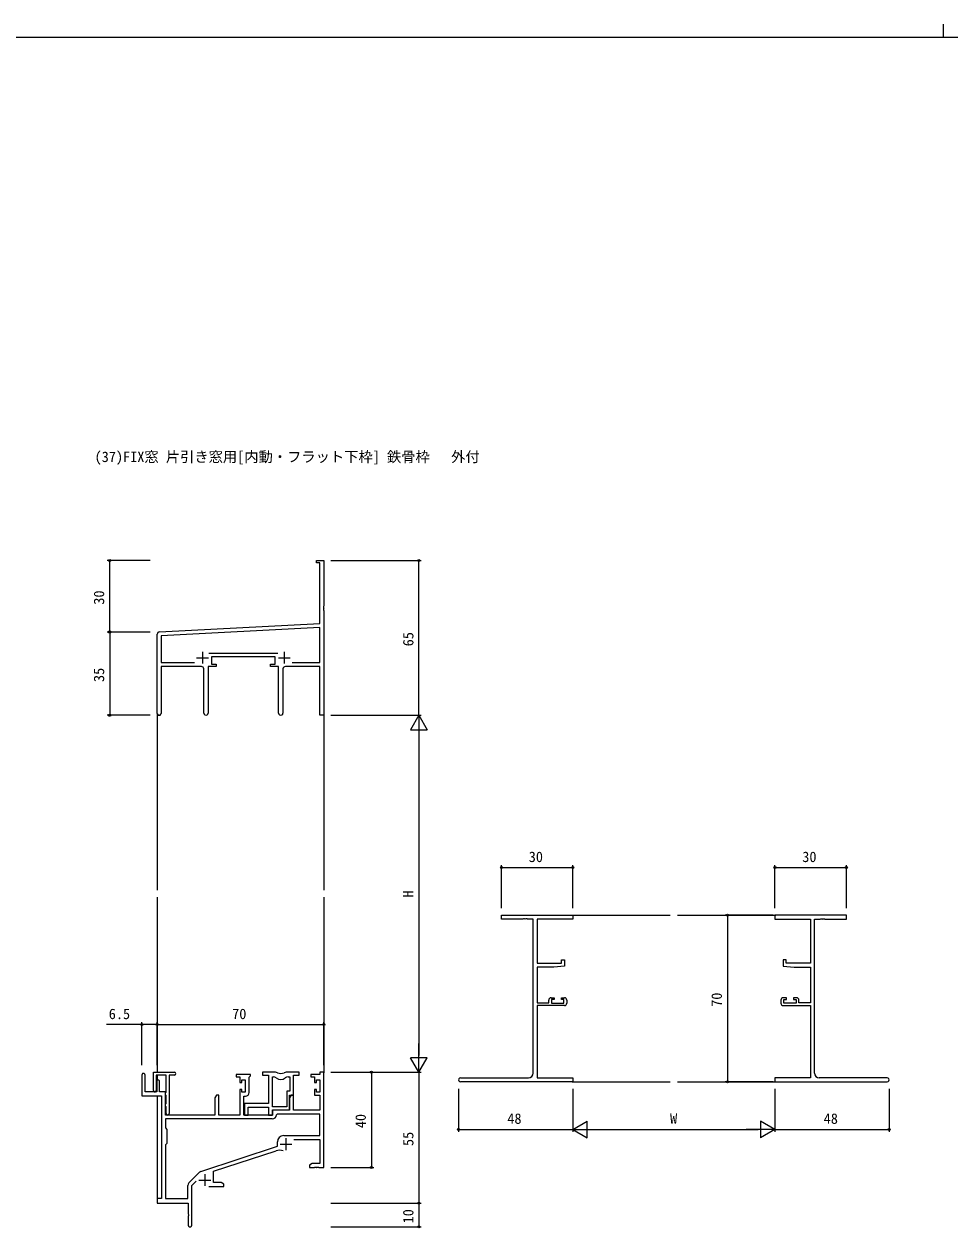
# Model space of a CAD drawing. Units: millimetres, scale not verified. Extents: x -793 to 793, y -564 to 564.
# Drawn here: x -404 to -15, y 58 to 564 of the extents above; entities that cross this region are included whole.
import ezdxf
from ezdxf.enums import TextEntityAlignment as Align

# ---------------------------------------------------------------- set-up
doc = ezdxf.new("R2010")
doc.units = ezdxf.units.MM
doc.header["$LTSCALE"] = 3
for name, color, linetype in [('0-1_USER1', 3, 'Continuous'), ('0-2_YKK_11', 7, 'Continuous'), ('0-3_YKK_12', 2, 'Continuous'), ('0-4_YKK_D', 6, 'Continuous'), ('0-5_YKK_ZWAK', 7, 'Continuous')]:
    doc.layers.add(name, color=color, linetype=linetype)
doc.styles.add('ＭＳ ゴシック', font='')
doc.styles.get('ＭＳ ゴシック').set_extended_font_data('MS Gothic')

msp = doc.modelspace()

# ---------------------------------------------------------------- linework, layer by layer
at = {"layer": '0-2_YKK_11'}
for p, q in [((-348.189, 274.547), (-348.189, 307.783)), ((-329.189, 300.432), (-329.189, 295.432)), ((-326.496, 299.862), (-297.481, 299.862)), ((-294.789, 300.432), (-294.789, 295.432)), ((-331.689, 297.932), (-326.689, 297.932)), ((-297.289, 297.932), (-292.289, 297.932)), ((-291.438, 295.862), (-279.819, 295.862)), ((-328.639, 274.682), (-328.639, 293.232)), ((-295.339, 293.232), (-295.339, 274.682)), ((-176.019, 154.032), (-176.019, 152.732)), ((-86.019, 154.032), (-86.019, 152.732)), ((-343.189, 122.532), (-343.189, 106.332)), ((-340.989, 122.532), (-343.189, 122.532)), ((-299.759, 109.132), (-299.759, 121.732)), ((-220.704, 121.362), (-192.149, 121.362)), ((-41.334, 121.362), (-69.889, 121.362)), ((-299.859, 104.102), (-344.759, 104.102)), ((-296.589, 93.532), (-291.589, 93.532)), ((-294.089, 96.032), (-294.089, 91.032)), ((-334.879, 77.241), (-330.441, 81.679)), ((-330.689, 78.432), (-325.689, 78.432)), ((-328.189, 80.932), (-328.189, 75.932))]:
    msp.add_line(p, q, dxfattribs=at)
for points in [[(-347.241, 308.782), (-279.819, 312.315), (-279.819, 337.832), (-281.189, 337.832), (-281.189, 338.732), (-278.189, 338.732), (-278.189, 319.69), (-278.309, 319.507), (-278.309, 318.957), (-278.189, 318.774), (-278.189, 318.69), (-278.309, 318.507), (-278.309, 317.957), (-278.189, 317.774), (-278.189, 273.732), (-279.819, 273.732), (-279.819, 294.232), (-294.339, 294.232)], [(-291.438, 295.862), (-279.819, 295.862), (-279.819, 310.683), (-346.559, 307.185), (-346.559, 295.862), (-332.539, 295.862)], [(-329.639, 294.232), (-346.559, 294.232), (-346.559, 274.547)], [(-297.239, 274.682), (-297.239, 294.232), (-300.589, 294.232), (-300.589, 295.232), (-298.589, 295.232), (-298.589, 298.232), (-325.389, 298.232), (-325.389, 295.232), (-323.389, 295.232), (-323.389, 294.232), (-326.739, 294.232), (-326.739, 274.682)], [(-190.149, 123.362), (-190.149, 188.102), (-192.561, 188.102), (-192.744, 188.222), (-193.294, 188.222), (-193.477, 188.102), (-193.561, 188.102), (-193.744, 188.222), (-194.294, 188.222), (-194.477, 188.102), (-203.519, 188.102), (-203.519, 189.732), (-173.519, 189.732), (-173.519, 188.102), (-188.519, 188.102), (-188.519, 169.632), (-178.219, 169.632), (-178.219, 170.932), (-177.019, 170.932), (-177.019, 168.326), (-181.519, 167.932), (-188.519, 167.932), (-188.519, 152.932), (-183.619, 152.932), (-183.619, 154.032)], [(-71.889, 123.362), (-71.889, 188.102), (-69.477, 188.102), (-69.294, 188.222), (-68.744, 188.222), (-68.561, 188.102), (-68.477, 188.102), (-68.294, 188.222), (-67.744, 188.222), (-67.561, 188.102), (-58.519, 188.102), (-58.519, 189.732), (-88.519, 189.732), (-88.519, 188.102), (-73.519, 188.102), (-73.519, 169.632), (-83.819, 169.632), (-83.819, 170.932), (-85.019, 170.932), (-85.019, 168.326), (-80.519, 167.932), (-73.519, 167.932), (-73.519, 152.932), (-78.419, 152.932), (-78.419, 154.032)], [(-182.619, 155.032), (-181.319, 155.032), (-181.319, 154.232), (-182.419, 154.232), (-182.419, 152.732), (-177.219, 152.732), (-177.219, 154.232), (-178.319, 154.232), (-178.319, 155.032), (-177.019, 155.032)], [(-79.419, 155.032), (-80.719, 155.032), (-80.719, 154.232), (-79.619, 154.232), (-79.619, 152.732), (-84.819, 152.732), (-84.819, 154.232), (-83.719, 154.232), (-83.719, 155.032), (-85.019, 155.032)], [(-177.019, 151.732), (-188.519, 151.732), (-188.519, 121.362), (-173.519, 121.362), (-173.519, 119.732), (-220.704, 119.732)], [(-85.019, 151.732), (-73.519, 151.732), (-73.519, 121.362), (-88.519, 121.362), (-88.519, 119.732), (-41.334, 119.732)], [(-354.689, 122.532), (-354.689, 113.832), (-346.389, 113.832), (-346.389, 70.732), (-348.189, 70.732), (-348.189, 68.732), (-335.189, 68.732), (-335.189, 64.19), (-335.069, 64.007), (-335.069, 63.457), (-335.189, 63.274), (-335.189, 59.482)], [(-348.389, 119.832), (-348.389, 115.432), (-353.289, 115.432), (-353.289, 122.532)], [(-349.789, 116.032), (-349.789, 123.732), (-340.989, 123.732)], [(-344.389, 106.332), (-344.389, 108.974), (-344.509, 109.157), (-344.689, 109.432), (-344.689, 110.332), (-344.509, 110.607), (-344.389, 110.79), (-344.389, 113.774), (-344.509, 113.957), (-344.689, 114.232), (-344.689, 115.132), (-344.509, 115.407), (-344.389, 115.59), (-344.389, 122.532), (-348.589, 122.532), (-348.589, 116.032)], [(-309.589, 115.202), (-309.589, 121.632), (-309.289, 121.932), (-308.989, 122.232), (-308.989, 122.732), (-314.989, 122.732), (-314.989, 121.732), (-313.489, 121.732), (-313.489, 119.432), (-312.689, 119.432), (-312.689, 120.532), (-311.219, 120.532), (-311.219, 115.332), (-312.689, 115.332), (-312.689, 116.432), (-313.489, 116.432), (-313.489, 105.732), (-322.359, 105.732), (-322.359, 114.132), (-323.289, 114.132), (-323.989, 112.92), (-323.989, 105.732), (-344.689, 105.732), (-344.689, 115.432), (-347.189, 115.432), (-347.189, 119.832)], [(-290.802, 95.502), (-279.819, 95.502), (-279.819, 85.362), (-283.097, 85.362), (-284.189, 84.732), (-284.189, 83.732), (-282.147, 83.732), (-281.964, 83.852), (-281.414, 83.852), (-281.23, 83.732), (-281.147, 83.732), (-280.964, 83.852), (-280.414, 83.852), (-280.23, 83.732), (-278.189, 83.732), (-278.189, 123.732), (-279.819, 123.732), (-279.819, 122.732), (-283.589, 122.732), (-283.589, 121.732), (-282.089, 121.732), (-282.089, 119.432), (-281.289, 119.432), (-281.289, 120.532), (-279.819, 120.532), (-279.819, 115.332), (-281.289, 115.332), (-281.289, 116.432), (-282.089, 116.432), (-282.089, 114.132), (-279.819, 114.132), (-279.819, 107.732), (-290.959, 107.732), (-290.959, 114.132), (-291.889, 114.132), (-292.589, 112.92), (-292.589, 107.732), (-299.689, 107.732), (-299.689, 105.732), (-311.789, 105.732)], [(-301.389, 122.532), (-301.389, 110.632), (-311.589, 110.632), (-311.589, 109.09), (-311.469, 108.907), (-311.469, 108.357), (-311.589, 108.174), (-311.589, 108.09), (-311.469, 107.907), (-311.469, 107.357), (-311.589, 107.174), (-311.589, 105.732), (-309.959, 105.732), (-309.959, 109.002), (-301.389, 109.002), (-301.389, 105.732), (-299.759, 105.732), (-299.759, 107.932), (-292.589, 107.932), (-292.589, 114.132), (-290.889, 114.132), (-290.889, 122.532), (-288.589, 122.532), (-288.589, 123.732), (-294.041, 123.732)], [(-298.536, 123.732), (-303.989, 123.732), (-303.989, 122.532), (-301.389, 122.532)], [(-299.759, 109.132), (-299.759, 121.732), (-299.387, 121.732)], [(-293.19, 121.732), (-292.519, 121.732), (-292.519, 115.762), (-293.789, 115.762), (-293.789, 109.132), (-299.759, 109.132)], [(-311.789, 105.732), (-311.789, 113.702), (-311.089, 113.702)], [(-299.859, 104.102), (-344.759, 104.102), (-344.759, 100.302), (-344.189, 99.732), (-344.189, 93.732), (-344.759, 93.162), (-344.759, 70.732), (-335.319, 70.732), (-335.319, 76.181)], [(-294.989, 97.132), (-279.819, 97.132), (-279.819, 106.102), (-297.761, 106.102), (-298.061, 105.816)], [(-329.849, 82.044), (-297.689, 92.632), (-297.689, 94.432)], [(-326.539, 75.732), (-320.189, 75.732), (-320.189, 76.732), (-321.28, 77.362), (-324.489, 77.362), (-324.489, 82.092), (-298.261, 90.727)], [(-333.689, 59.482), (-333.689, 76.127), (-331.837, 77.979)]]:
    msp.add_lwpolyline(points, dxfattribs=at)
for centre, radius, start, end in [((-347.189, 307.783), 1, 93.00003, 180), ((-329.639, 293.232), 1, 0.00001, 89.99999), ((-294.339, 293.232), 1, 90.00001, 179.99999), ((-347.374, 274.547), 0.815, 179.99999, 0.00001), ((-327.689, 274.682), 0.95, 179.99999, 0.00001), ((-296.289, 274.682), 0.95, 179.99999, 0.00001), ((-182.619, 154.032), 1, 90.00001, 179.99999), ((-177.019, 154.032), 1, 0.00001, 89.99999), ((-177.019, 152.732), 1, 270.00001, 359.99999), ((-85.019, 154.032), 1, 90.00001, 179.99999), ((-85.019, 152.732), 1, 180.00001, 269.99999), ((-79.419, 154.032), 1, 0.00001, 89.99999), ((-353.989, 122.532), 0.7, 359.99999, 180.00001), ((-340.989, 123.132), 0.6, 269.99999, 90.00001), ((-299.387, 119.732), 2, 54.22519, 90.00004), ((-298.536, 121.732), 2, 64.91237, 90.00001), ((-296.289, 126.532), 3.3, 244.91238, 295.08762), ((-294.041, 121.732), 2, 89.99997, 115.08762), ((-293.19, 119.732), 2, 89.99996, 125.77481), ((-192.149, 123.362), 2, 270.00001, 359.99999), ((-69.889, 123.362), 2, 180.00001, 269.99999), ((-347.789, 119.832), 0.6, 359.99999, 180.00001), ((-296.289, 124.032), 3.3, 234.22517, 305.77483), ((-220.704, 120.547), 0.815, 89.99999, 270.00001), ((-41.334, 120.547), 0.815, 269.99999, 90.00001), ((-349.189, 116.032), 0.6, 179.99999, 0.00001), ((-311.089, 115.202), 1.5, 270.00001, 359.99999), ((-343.789, 106.332), 0.6, 179.99999, 0.00001), ((-299.859, 105.902), 1.8, 270.00001, 357.27059), ((-294.989, 94.432), 2.7, 90.00001, 179.99999), ((-296.854, 86.453), 4.5, 68.66068, 108.22312), ((-329.38, 80.619), 1.5, 108.22315, 134.99999), ((-333.819, 76.181), 1.5, 134.99999, 179.99998), ((-334.439, 59.482), 0.75, 179.99999, 0.00001)]:
    msp.add_arc(centre, radius, start, end, dxfattribs=at)
at = {"layer": '0-3_YKK_12'}
for p, q in [((-348.189, 274.547), (-348.189, 200.232)), ((-278.189, 274.547), (-278.189, 200.232)), ((-348.189, 197.232), (-348.189, 123.732)), ((-278.189, 197.232), (-278.189, 123.432)), ((-173.819, 189.732), (-132.519, 189.732)), ((-129.519, 189.732), (-88.219, 189.732)), ((-348.189, 122.532), (-348.189, 120.279)), ((-173.819, 119.732), (-132.519, 119.732)), ((-129.519, 119.732), (-88.219, 119.732)), ((-348.189, 113.832), (-348.189, 70.432))]:
    msp.add_line(p, q, dxfattribs=at)
at = {"layer": '0-4_YKK_D'}
for p, q in [((-351.189, 338.732), (-369.189, 338.732)), ((-368.189, 308.732), (-368.189, 338.732)), ((-275.189, 338.732), (-237.189, 338.732)), ((-238.189, 273.732), (-238.189, 338.732)), ((-351.189, 308.732), (-369.189, 308.732)), ((-351.189, 308.732), (-369.189, 308.732)), ((-368.189, 308.732), (-368.189, 273.732)), ((-351.189, 273.732), (-369.189, 273.732)), ((-275.189, 273.732), (-237.189, 273.732)), ((-275.189, 273.732), (-237.189, 273.732)), ((-238.189, 273.732), (-241.689, 267.67)), ((-238.189, 273.732), (-234.689, 267.67)), ((-238.189, 273.732), (-238.189, 261.608)), ((-241.689, 267.67), (-234.689, 267.67)), ((-238.189, 266.732), (-238.189, 130.732)), ((-203.519, 192.732), (-203.519, 210.732)), ((-203.519, 209.732), (-173.519, 209.732)), ((-173.519, 192.732), (-173.519, 210.732)), ((-88.519, 192.732), (-88.519, 210.732)), ((-88.519, 209.732), (-58.519, 209.732)), ((-58.519, 192.732), (-58.519, 210.732)), ((-89.219, 189.732), (-109.519, 189.732)), ((-108.519, 189.732), (-108.519, 119.732)), ((-354.689, 126.732), (-354.689, 144.732)), ((-348.189, 126.732), (-348.189, 144.732)), ((-348.189, 126.732), (-348.189, 144.732)), ((-348.189, 143.732), (-278.189, 143.732)), ((-278.189, 126.732), (-278.189, 144.732)), ((-238.189, 123.732), (-238.189, 135.856)), ((-238.189, 123.732), (-241.689, 129.794)), ((-234.689, 129.794), (-241.689, 129.794)), ((-238.189, 123.732), (-234.689, 129.794)), ((-275.189, 123.732), (-237.189, 123.732)), ((-275.189, 123.732), (-257.189, 123.732)), ((-275.189, 123.732), (-237.189, 123.732)), ((-258.189, 123.732), (-258.189, 83.732)), ((-238.189, 123.732), (-238.189, 68.732)), ((-221.519, 116.732), (-221.519, 98.732)), ((-173.519, 116.732), (-173.519, 98.732)), ((-173.519, 116.732), (-173.519, 98.732)), ((-89.219, 119.732), (-109.519, 119.732)), ((-88.519, 116.732), (-88.519, 98.732)), ((-88.519, 116.732), (-88.519, 98.732)), ((-40.519, 116.732), (-40.519, 98.732)), ((-173.519, 99.732), (-167.457, 103.232)), ((-167.457, 96.232), (-167.457, 103.232)), ((-88.519, 99.732), (-94.581, 103.232)), ((-94.581, 103.232), (-94.581, 96.232)), ((-221.519, 99.732), (-173.519, 99.732)), ((-173.519, 99.732), (-167.457, 96.232)), ((-173.519, 99.732), (-161.395, 99.732)), ((-166.519, 99.732), (-95.519, 99.732)), ((-88.519, 99.732), (-100.644, 99.732)), ((-88.519, 99.732), (-94.581, 96.232)), ((-88.519, 99.732), (-40.519, 99.732)), ((-275.189, 83.732), (-257.189, 83.732)), ((-275.189, 68.732), (-237.189, 68.732)), ((-275.189, 68.732), (-237.189, 68.732)), ((-238.189, 68.732), (-238.189, 58.732)), ((-275.189, 58.732), (-237.189, 58.732))]:
    msp.add_line(p, q, dxfattribs=at)
msp.add_lwpolyline([(-348.189, 143.732), (-354.689, 143.732), (-369.589, 143.732)], dxfattribs=at)
for centre in [(-368.189, 338.732), (-238.189, 338.732), (-368.189, 308.732), (-368.189, 308.732), (-368.189, 273.732), (-203.519, 209.732), (-173.519, 209.732), (-88.519, 209.732), (-58.519, 209.732), (-108.519, 189.732), (-354.689, 143.732), (-348.189, 143.732), (-348.189, 143.732), (-278.189, 143.732), (-258.189, 123.732), (-108.519, 119.732), (-221.519, 99.732), (-40.519, 99.732), (-258.189, 83.732), (-238.189, 68.732), (-238.189, 68.732), (-238.189, 58.732)]:
    msp.add_circle(centre, 0.425, dxfattribs=at)
at = {"layer": '0-5_YKK_ZWAK'}
for p, q in [((-17.772, 564.2), (-17.772, 558.6)), ((752.2, 558.6), (-787.8, 558.6))]:
    msp.add_line(p, q, dxfattribs=at)

# ---------------------------------------------------------------- texts
at = {"layer": '0-1_USER1', "style": 'ＭＳ ゴシック'}
msp.add_text('(37)FIX窓 片引き窓用[内動・フラット下枠] 鉄骨枠 \u3000外付', height=4.399, dxfattribs=at).set_placement((-374.543, 378.839), align=Align.BOTTOM_LEFT)
at = {"layer": '0-4_YKK_D', "style": 'ＭＳ ゴシック'}
for s, p in [('30', (-369.189, 320.212)), ('65', (-239.189, 302.712)), ('35', (-369.189, 287.712)), ('H', (-239.189, 197.132)), ('70', (-109.519, 151.212)), ('40', (-259.189, 100.212)), ('55', (-239.189, 92.712)), ('10', (-239.189, 60.212))]:
    msp.add_text(s, height=4.399, rotation=90, dxfattribs=at).set_placement(p, align=Align.BOTTOM_LEFT)
for s, p in [('30', (-192.039, 210.732)), ('30', (-77.039, 210.732)), ('6.5', (-368.589, 144.732)), ('70', (-316.709, 144.732)), ('48', (-201.039, 100.732)), ('W', (-132.619, 100.732)), ('48', (-68.039, 100.732))]:
    msp.add_text(s, height=4.399, dxfattribs=at).set_placement(p, align=Align.BOTTOM_LEFT)

doc.saveas('drawing.dxf')
